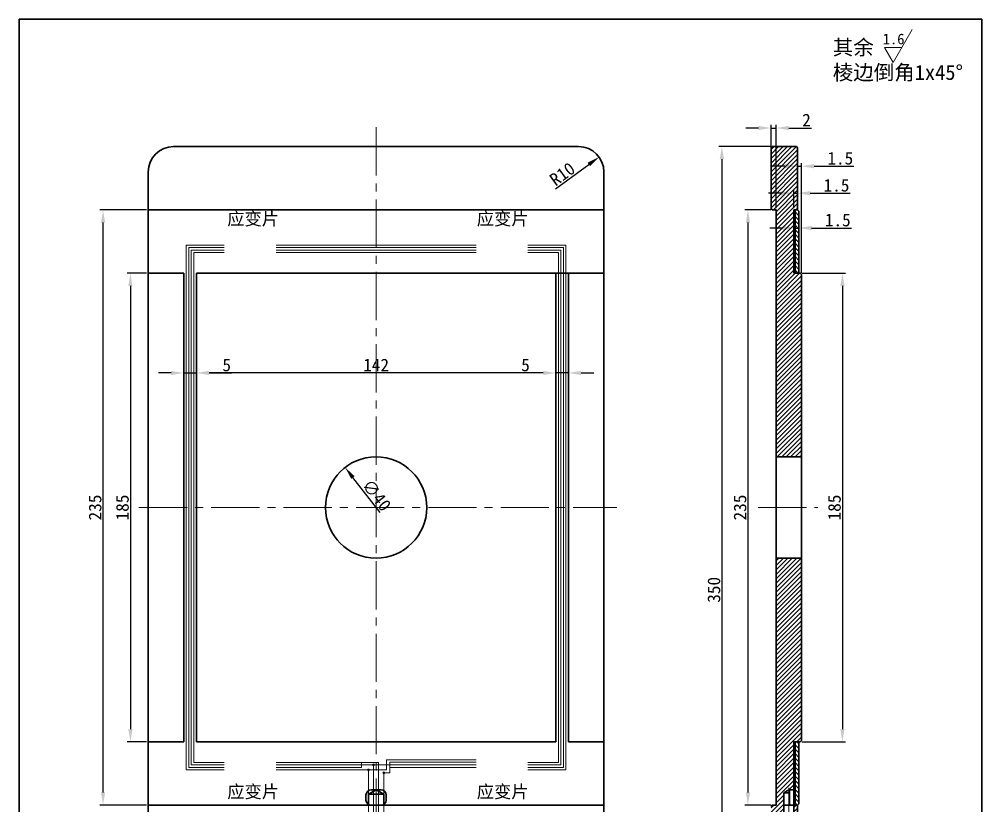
# Model space of a CAD drawing. Header units: inches. Extents: x -20 to 18950, y -1047 to 2551.
# Drawn here: x 14993.4 to 15373.6, y -819.9 to -509.3 of the extents above; entities that cross this region are included whole.
import ezdxf

# ---------------------------------------------------------------- set-up
doc = ezdxf.new("R2010")
doc.units = ezdxf.units.IN
doc.header["$MEASUREMENT"] = 0
doc.header["$PDSIZE"] = -5
doc.linetypes.add('CENTER2', pattern=[28.574999, 19.049999, -3.175, 3.175, -3.175])
doc.layers.get('0').update_dxf_attribs({"lineweight": 30})
doc.layers.get('Defpoints').update_dxf_attribs({"lineweight": 18})
for name, color, linetype, lineweight in [('cen', 1, 'CENTER2', 20), ('dim', 5, 'Continuous', 20), ('hat', 3, 'Continuous', 20), ('text', 6, 'Continuous', 20)]:
    doc.layers.add(name, color=color, linetype=linetype, lineweight=lineweight)
doc.styles.add('1', font='')
doc.styles.get("Standard").update_dxf_attribs({"font": ''})
doc.styles.get('1').set_extended_font_data('宋体')
doc.styles.get('Standard').set_extended_font_data('宋体')
doc.dimstyles.new('ISO-25', dxfattribs={"dimtxt": 5, "dimasz": 5, "dimexe": 1.25, "dimexo": 0.625, "dimtad": 1, "dimdsep": 46, "dimtxsty": 'Standard', "dimcen": 2.5, "dimdle": 10, "dimadec": 0, "dimazin": 0, "dimtfac": 1, "dimtmove": 0, "dimatfit": 3, "dimfxl": 1, "dimtolj": 1, "dimarcsym": 0})

# ---------------------------------------------------------------- blocks, each defined once
blk = doc.blocks.new('*D260')
at = {"layer": 'Defpoints', "color": 0, "transparency": 16777216}
for p in [(15122.14, -686.28), (15146.6, -717.93)]:
    blk.add_point(p, dxfattribs=at)
at = {"layer": 'dim', "color": 0, "linetype": 'Continuous', "lineweight": -2, "transparency": 16777216}
blk.add_line((15135.93, -704.13), (15125.2, -690.24), dxfattribs=at)
at = {"layer": 'dim', "color": 0, "transparency": 16777216}
blk.add_solid([(15125.86, -689.73), (15124.54, -690.75), (15122.14, -686.28)], dxfattribs=at)
at = {"layer": 'dim', "color": 0, "transparency": 16777216, "insert": (15134.57, -697.25), "char_height": 5, "attachment_point": 5, "rotation": 307.6865}
blk.add_mtext('\\A1;∅40', dxfattribs=at)
blk = doc.blocks.new('*D265')
at = {"layer": 'Defpoints', "color": 0, "transparency": 16777216}
for p in [(15290.87, -559.61), (15270.94, -909.61), (15290.87, -909.61)]:
    blk.add_point(p, dxfattribs=at)
at = {"layer": 'dim', "color": 0, "linetype": 'Continuous', "lineweight": -2, "transparency": 16777216}
for p, q in [((15290.25, -559.61), (15269.69, -559.61)), ((15270.94, -564.61), (15270.94, -904.61)), ((15290.25, -909.61), (15269.69, -909.61))]:
    blk.add_line(p, q, dxfattribs=at)
at = {"layer": 'dim', "color": 0, "transparency": 16777216}
for points in [[(15270.11, -564.61), (15271.78, -564.61), (15270.94, -559.61)], [(15270.11, -904.61), (15271.78, -904.61), (15270.94, -909.61)]]:
    blk.add_solid(points, dxfattribs=at)
at = {"layer": 'dim', "color": 0, "transparency": 16777216, "insert": (15267.82, -734.61), "char_height": 5, "attachment_point": 5, "rotation": 90}
blk.add_mtext('\\A1;350', dxfattribs=at)
blk = doc.blocks.new('*D266')
at = {"layer": 'Defpoints', "color": 0, "transparency": 16777216}
for p in [(15290.87, -584.61), (15281.26, -819.61), (15290.87, -819.61)]:
    blk.add_point(p, dxfattribs=at)
at = {"layer": 'dim', "color": 0, "linetype": 'Continuous', "lineweight": -2, "transparency": 16777216}
for p, q in [((15290.25, -584.61), (15280.01, -584.61)), ((15281.26, -589.61), (15281.26, -814.61)), ((15290.25, -819.61), (15280.01, -819.61))]:
    blk.add_line(p, q, dxfattribs=at)
at = {"layer": 'dim', "color": 0, "transparency": 16777216}
for points in [[(15280.43, -589.61), (15282.09, -589.61), (15281.26, -584.61)], [(15280.43, -814.61), (15282.09, -814.61), (15281.26, -819.61)]]:
    blk.add_solid(points, dxfattribs=at)
at = {"layer": 'dim', "color": 0, "transparency": 16777216, "insert": (15278.14, -702.11), "char_height": 5, "attachment_point": 5, "rotation": 90}
blk.add_mtext('\\A1;235', dxfattribs=at)
blk = doc.blocks.new('*D267')
at = {"layer": 'Defpoints', "color": 0, "transparency": 16777216}
for p in [(15063.37, -609.61), (15205.37, -609.61), (15063.37, -648.98)]:
    blk.add_point(p, dxfattribs=at)
at = {"layer": 'dim', "color": 0, "linetype": 'Continuous', "lineweight": -2, "transparency": 16777216}
for p, q in [((15063.37, -610.23), (15063.37, -650.23)), ((15205.37, -610.23), (15205.37, -650.23)), ((15200.37, -648.98), (15068.37, -648.98))]:
    blk.add_line(p, q, dxfattribs=at)
at = {"layer": 'dim', "color": 0, "transparency": 16777216}
for points in [[(15068.37, -648.14), (15068.37, -649.81), (15063.37, -648.98)], [(15200.37, -648.14), (15200.37, -649.81), (15205.37, -648.98)]]:
    blk.add_solid(points, dxfattribs=at)
at = {"layer": 'dim', "color": 0, "transparency": 16777216, "insert": (15134.37, -645.85), "char_height": 5, "attachment_point": 5}
blk.add_mtext('\\A1;142', dxfattribs=at)
blk = doc.blocks.new('*D268')
at = {"layer": 'Defpoints', "color": 0, "transparency": 16777216}
for p in [(15058.37, -609.61), (15063.37, -609.61), (15058.37, -648.98)]:
    blk.add_point(p, dxfattribs=at)
at = {"layer": 'dim', "color": 0, "linetype": 'Continuous', "lineweight": -2, "transparency": 16777216}
for p, q in [((15058.37, -610.23), (15058.37, -650.23)), ((15063.37, -610.23), (15063.37, -650.23)), ((15053.37, -648.98), (15048.37, -648.98)), ((15058.37, -648.98), (15063.37, -648.98)), ((15068.37, -648.98), (15077.33, -648.98))]:
    blk.add_line(p, q, dxfattribs=at)
at = {"layer": 'dim', "color": 0, "transparency": 16777216}
for points in [[(15053.37, -648.14), (15053.37, -649.81), (15058.37, -648.98)], [(15068.37, -648.14), (15068.37, -649.81), (15063.37, -648.98)]]:
    blk.add_solid(points, dxfattribs=at)
at = {"layer": 'dim', "color": 0, "transparency": 16777216, "insert": (15075.35, -645.85), "char_height": 5, "attachment_point": 5}
blk.add_mtext('\\A1;5', dxfattribs=at)
blk = doc.blocks.new('*D259')
at = {"layer": 'Defpoints', "color": 0, "transparency": 16777216}
for p in [(15205.37, -609.61), (15210.37, -609.61), (15205.37, -648.98)]:
    blk.add_point(p, dxfattribs=at)
at = {"layer": 'dim', "color": 0, "linetype": 'Continuous', "lineweight": -2, "transparency": 16777216}
for p, q in [((15205.37, -610.23), (15205.37, -650.23)), ((15210.37, -610.23), (15210.37, -650.23)), ((15200.37, -648.98), (15191.41, -648.98)), ((15210.37, -648.98), (15205.37, -648.98)), ((15215.37, -648.98), (15220.37, -648.98))]:
    blk.add_line(p, q, dxfattribs=at)
at = {"layer": 'dim', "color": 0, "transparency": 16777216}
for points in [[(15200.37, -648.14), (15200.37, -649.81), (15205.37, -648.98)], [(15215.37, -648.14), (15215.37, -649.81), (15210.37, -648.98)]]:
    blk.add_solid(points, dxfattribs=at)
at = {"layer": 'dim', "color": 0, "transparency": 16777216, "insert": (15193.39, -645.85), "char_height": 5, "attachment_point": 5}
blk.add_mtext('\\A1;5', dxfattribs=at)
blk = doc.blocks.new('*D269')
at = {"layer": 'Defpoints', "color": 0, "transparency": 16777216}
for p in [(15301.87, -609.61), (15301.87, -794.61), (15318.57, -794.61)]:
    blk.add_point(p, dxfattribs=at)
at = {"layer": 'dim', "color": 0, "linetype": 'Continuous', "lineweight": -2, "transparency": 16777216}
for p, q in [((15302.5, -609.61), (15319.82, -609.61)), ((15318.57, -614.61), (15318.57, -789.61)), ((15302.5, -794.61), (15319.82, -794.61))]:
    blk.add_line(p, q, dxfattribs=at)
at = {"layer": 'dim', "color": 0, "transparency": 16777216}
for points in [[(15317.74, -614.61), (15319.4, -614.61), (15318.57, -609.61)], [(15317.74, -789.61), (15319.4, -789.61), (15318.57, -794.61)]]:
    blk.add_solid(points, dxfattribs=at)
at = {"layer": 'dim', "color": 0, "transparency": 16777216, "insert": (15315.44, -702.11), "char_height": 5, "attachment_point": 5, "rotation": 90}
blk.add_mtext('\\A1;185', dxfattribs=at)
blk = doc.blocks.new('*D270')
at = {"layer": 'Defpoints', "color": 0, "transparency": 16777216}
for p in [(15026.52, -584.61), (15044.37, -584.61), (15044.37, -819.61)]:
    blk.add_point(p, dxfattribs=at)
at = {"layer": 'dim', "color": 0, "linetype": 'Continuous', "lineweight": -2, "transparency": 16777216}
for p, q in [((15043.74, -584.61), (15025.27, -584.61)), ((15026.52, -814.61), (15026.52, -589.61)), ((15043.74, -819.61), (15025.27, -819.61))]:
    blk.add_line(p, q, dxfattribs=at)
at = {"layer": 'dim', "color": 0, "transparency": 16777216}
for points in [[(15025.68, -589.61), (15027.35, -589.61), (15026.52, -584.61)], [(15025.68, -814.61), (15027.35, -814.61), (15026.52, -819.61)]]:
    blk.add_solid(points, dxfattribs=at)
at = {"layer": 'dim', "color": 0, "transparency": 16777216, "insert": (15023.39, -702.11), "char_height": 5, "attachment_point": 5, "rotation": 90}
blk.add_mtext('\\A1;235', dxfattribs=at)
blk = doc.blocks.new('*D271')
at = {"layer": 'Defpoints', "color": 0, "transparency": 16777216}
for p in [(15044.37, -609.61), (15037.32, -794.61), (15044.37, -794.61)]:
    blk.add_point(p, dxfattribs=at)
at = {"layer": 'dim', "color": 0, "linetype": 'Continuous', "lineweight": -2, "transparency": 16777216}
for p, q in [((15043.74, -609.61), (15036.07, -609.61)), ((15037.32, -614.61), (15037.32, -789.61)), ((15043.74, -794.61), (15036.07, -794.61))]:
    blk.add_line(p, q, dxfattribs=at)
at = {"layer": 'dim', "color": 0, "transparency": 16777216}
for points in [[(15036.48, -614.61), (15038.15, -614.61), (15037.32, -609.61)], [(15036.48, -789.61), (15038.15, -789.61), (15037.32, -794.61)]]:
    blk.add_solid(points, dxfattribs=at)
at = {"layer": 'dim', "color": 0, "transparency": 16777216, "insert": (15034.19, -702.11), "char_height": 5, "attachment_point": 5, "rotation": 90}
blk.add_mtext('\\A1;185', dxfattribs=at)
blk = doc.blocks.new('*D279')
at = {"layer": 'Defpoints', "color": 0, "transparency": 16777216}
for p in [(15222.45, -563.71), (15214.37, -569.61)]:
    blk.add_point(p, dxfattribs=at)
at = {"layer": 'dim', "color": 0, "linetype": 'Continuous', "lineweight": -2, "transparency": 16777216}
blk.add_line((15205.17, -576.32), (15218.41, -566.66), dxfattribs=at)
at = {"layer": 'dim', "color": 0, "transparency": 16777216}
blk.add_solid([(15217.92, -565.99), (15218.9, -567.33), (15222.45, -563.71)], dxfattribs=at)
at = {"layer": 'dim', "color": 0, "transparency": 16777216, "insert": (15207.93, -570.44), "char_height": 5, "attachment_point": 5, "rotation": 36.117}
blk.add_mtext('\\A1;R10', dxfattribs=at)
blk = doc.blocks.new('*D281')
at = {"layer": 'Defpoints', "color": 0, "transparency": 16777216}
for p in [(15300.87, -578.02), (15299.37, -584.61), (15300.87, -584.61)]:
    blk.add_point(p, dxfattribs=at)
at = {"layer": 'dim', "color": 0, "linetype": 'Continuous', "lineweight": -2, "transparency": 16777216}
for p, q in [((15299.37, -583.98), (15299.37, -576.77)), ((15300.87, -583.98), (15300.87, -576.77)), ((15294.37, -578.02), (15289.37, -578.02)), ((15299.37, -578.02), (15300.87, -578.02)), ((15305.87, -578.02), (15321.59, -578.02))]:
    blk.add_line(p, q, dxfattribs=at)
at = {"layer": 'dim', "color": 0, "transparency": 16777216}
for points in [[(15294.37, -577.19), (15294.37, -578.86), (15299.37, -578.02)], [(15305.87, -577.19), (15305.87, -578.86), (15300.87, -578.02)]]:
    blk.add_solid(points, dxfattribs=at)
at = {"layer": 'dim', "color": 0, "transparency": 16777216, "insert": (15316.23, -574.9), "char_height": 5, "attachment_point": 5}
blk.add_mtext('\\A1;1.5', dxfattribs=at)
blk = doc.blocks.new('*D282')
at = {"layer": 'Defpoints', "color": 0, "transparency": 16777216}
for p in [(15302.37, -567.36), (15300.87, -584.61), (15302.37, -610.11)]:
    blk.add_point(p, dxfattribs=at)
at = {"layer": 'dim', "color": 0, "linetype": 'Continuous', "lineweight": -2, "transparency": 16777216}
for p, q in [((15300.87, -583.98), (15300.87, -566.11)), ((15302.37, -609.48), (15302.37, -566.11)), ((15295.87, -567.36), (15290.87, -567.36)), ((15300.87, -567.36), (15302.37, -567.36)), ((15307.37, -567.36), (15323.09, -567.36))]:
    blk.add_line(p, q, dxfattribs=at)
at = {"layer": 'dim', "color": 0, "transparency": 16777216}
for points in [[(15295.87, -566.52), (15295.87, -568.19), (15300.87, -567.36)], [(15307.37, -566.52), (15307.37, -568.19), (15302.37, -567.36)]]:
    blk.add_solid(points, dxfattribs=at)
at = {"layer": 'dim', "color": 0, "transparency": 16777216, "insert": (15317.73, -564.23), "char_height": 5, "attachment_point": 5}
blk.add_mtext('\\A1;1.5', dxfattribs=at)
blk = doc.blocks.new('*D283')
at = {"layer": 'Defpoints', "color": 0, "transparency": 16777216}
for p in [(15292.37, -552.27), (15290.37, -584.11), (15292.37, -584.61)]:
    blk.add_point(p, dxfattribs=at)
at = {"layer": 'dim', "color": 0, "linetype": 'Continuous', "lineweight": -2, "transparency": 16777216}
for p, q in [((15290.37, -583.48), (15290.37, -551.02)), ((15292.37, -583.98), (15292.37, -551.02)), ((15285.37, -552.27), (15280.37, -552.27)), ((15290.37, -552.27), (15292.37, -552.27)), ((15297.37, -552.27), (15306.39, -552.27))]:
    blk.add_line(p, q, dxfattribs=at)
at = {"layer": 'dim', "color": 0, "transparency": 16777216}
for points in [[(15285.37, -551.43), (15285.37, -553.1), (15290.37, -552.27)], [(15297.37, -551.43), (15297.37, -553.1), (15292.37, -552.27)]]:
    blk.add_solid(points, dxfattribs=at)
at = {"layer": 'dim', "color": 0, "transparency": 16777216, "insert": (15304.38, -549.14), "char_height": 5, "attachment_point": 5}
blk.add_mtext('\\A1;2', dxfattribs=at)
blk = doc.blocks.new('*D284')
at = {"layer": 'Defpoints', "color": 0, "transparency": 16777216}
for p in [(15301.37, -591.76), (15299.87, -598.84), (15301.37, -609.61)]:
    blk.add_point(p, dxfattribs=at)
at = {"layer": 'dim', "color": 0, "linetype": 'Continuous', "lineweight": -2, "transparency": 16777216}
for p, q in [((15294.87, -591.76), (15289.87, -591.76)), ((15299.87, -598.21), (15299.87, -590.51)), ((15299.87, -591.76), (15301.37, -591.76)), ((15301.37, -608.98), (15301.37, -590.51)), ((15306.37, -591.76), (15322.09, -591.76))]:
    blk.add_line(p, q, dxfattribs=at)
at = {"layer": 'dim', "color": 0, "transparency": 16777216}
for points in [[(15294.87, -590.92), (15294.87, -592.59), (15299.87, -591.76)], [(15306.37, -590.92), (15306.37, -592.59), (15301.37, -591.76)]]:
    blk.add_solid(points, dxfattribs=at)
at = {"layer": 'dim', "color": 0, "transparency": 16777216, "insert": (15316.73, -588.63), "char_height": 5, "attachment_point": 5}
blk.add_mtext('\\A1;1.5', dxfattribs=at)

msp = doc.modelspace()

# ---------------------------------------------------------------- hatches: boundary and pattern name
at = {"layer": 'dim'}
h = msp.add_hatch(color=3, dxfattribs=at)
h.dxf.hatch_style = 1
h.paths.add_polyline_path([(15299.872, -593.641), (15299.372, -593.641), (15299.372, -605.324), (15299.872, -605.324)])
h = msp.add_hatch(color=3, dxfattribs=at)
h.dxf.hatch_style = 1
h.paths.add_polyline_path([(15299.872, -810.572), (15299.372, -810.572), (15299.372, -798.889), (15299.872, -798.889)])
h = msp.add_hatch(color=3, dxfattribs=at)
h.dxf.hatch_style = 1
h.paths.add_polyline_path([(15131.548, -806.041, -0.3394543), (15131.115, -805.984), (15131.622, -805.477, -0.4931454)])
h.paths.add_polyline_path([(15131.115, -805.984, -0.4931454), (15131.189, -805.42, -0.3394543), (15131.622, -805.477)])
h = msp.add_hatch(color=3, dxfattribs=at)
h.dxf.hatch_style = 1
h.paths.add_polyline_path([(15133.548, -804.041, -0.3394543), (15133.115, -803.984), (15133.622, -803.477, -0.4931454)])
h.paths.add_polyline_path([(15133.115, -803.984, -0.4931454), (15133.189, -803.42, -0.3394543), (15133.622, -803.477)])
h = msp.add_hatch(color=3, dxfattribs=at)
h.dxf.hatch_style = 1
h.paths.add_polyline_path([(15137.548, -807.153, -0.3394543), (15137.115, -807.096), (15137.622, -806.589, -0.4931454)])
h.paths.add_polyline_path([(15137.115, -807.096, -0.4931454), (15137.189, -806.532, -0.3394543), (15137.622, -806.589)])
at = {"layer": 'hat'}
h = msp.add_hatch(dxfattribs=at)
h.set_pattern_fill('ANSI31', color=3, scale=10)
h.set_pattern_definition([(45, (-2675.0312, 0), (-0.88388348, 0.88388348), [])])
h.paths.add_polyline_path([(15290.372, -909.107), (15290.872, -909.607), (15291.872, -909.607), (15291.872, -907.607), (15292.872, -907.607), (15292.872, -889.607), (15293.372, -889.607), (15293.372, -860.761), (15295.372, -859.607), (15295.372, -814.761), (15297.372, -813.607), (15299.372, -813.607), (15299.372, -794.607), (15301.872, -794.607), (15302.372, -794.107), (15302.372, -722.107), (15292.372, -722.107), (15292.372, -819.607), (15290.872, -819.607), (15290.372, -820.107)])
h.paths.add_polyline_path([(15292.872, -907.607), (15293.372, -907.607), (15293.372, -889.607), (15292.872, -889.607)], flags=17)
h.paths.add_polyline_path([(15301.372, -907.607), (15301.872, -907.607), (15301.872, -889.607), (15301.372, -889.607)], flags=17)
h.paths.add_polyline_path([(15304.372, -855.107), (15303.872, -854.607), (15300.872, -854.607), (15300.872, -819.607), (15299.372, -819.607), (15299.372, -859.607), (15301.372, -860.761), (15301.372, -889.607), (15301.872, -889.607), (15301.872, -907.607), (15302.872, -907.607), (15302.872, -909.607), (15303.872, -909.607), (15304.372, -909.107)])
h.paths.add_polyline_path([(15292.372, -682.107), (15302.372, -682.107), (15302.372, -610.107), (15301.872, -609.607), (15299.372, -609.607), (15299.372, -584.607), (15300.872, -584.607), (15300.872, -560.107), (15300.372, -559.607), (15290.872, -559.607), (15290.372, -560.107), (15290.372, -584.107), (15290.872, -584.607), (15292.372, -584.607)])
h = msp.add_hatch(dxfattribs=at)
h.set_pattern_fill('ANSI31', color=3, scale=10, angle=90)
h.set_pattern_definition([(135, (-2675.0312, 0), (-0.88388348, -0.88388348), [])])
h.paths.add_polyline_path([(15301.372, -585.107), (15300.872, -584.607), (15299.872, -584.607), (15299.872, -609.607), (15301.372, -609.607)])
h.paths.add_polyline_path([(15301.372, -794.607), (15299.872, -794.607), (15299.872, -813.607), (15301.372, -813.607)])
h.paths.add_polyline_path([(15301.372, -813.607), (15299.872, -813.607), (15299.872, -819.607), (15300.872, -819.607), (15301.372, -819.107)])

# ---------------------------------------------------------------- linework, layer by layer
for p, q in [((15373.601, -509.328), (14993.414, -509.328)), ((14993.414, -509.328), (14993.414, -1046.966)), ((15373.601, -1046.966), (15373.601, -509.328)), ((15054.369, -559.607), (15214.369, -559.607)), ((15290.372, -560.107), (15290.872, -559.607)), ((15290.372, -560.107), (15290.372, -584.107)), ((15290.872, -559.607), (15300.372, -559.607)), ((15300.372, -559.607), (15300.872, -560.107)), ((15300.872, -560.107), (15300.872, -584.607)), ((15044.369, -569.607), (15044.369, -834.607)), ((15224.369, -569.607), (15224.369, -834.607)), ((15044.369, -584.607), (15224.369, -584.607)), ((15290.372, -584.107), (15290.872, -584.607)), ((15292.372, -584.607), (15290.872, -584.607)), ((15292.372, -584.607), (15292.372, -819.607)), ((15299.372, -584.607), (15299.372, -609.607)), ((15299.372, -584.607), (15300.872, -584.607)), ((15299.872, -584.607), (15299.872, -609.607)), ((15300.872, -584.607), (15301.372, -585.107)), ((15301.372, -585.107), (15301.372, -609.607)), ((15299.372, -593.641), (15299.872, -593.641)), ((15299.372, -605.324), (15299.872, -605.324)), ((15044.369, -609.607), (15058.369, -609.607)), ((15058.369, -609.607), (15058.369, -794.607)), ((15063.369, -609.607), (15224.369, -609.607)), ((15063.369, -609.607), (15063.369, -794.607)), ((15205.369, -609.607), (15205.369, -794.607)), ((15210.369, -609.607), (15210.369, -794.607)), ((15299.372, -609.607), (15301.872, -609.607)), ((15301.872, -609.607), (15302.372, -610.107)), ((15302.372, -610.107), (15302.372, -794.107)), ((15292.372, -682.107), (15302.372, -682.107)), ((15292.372, -722.107), (15302.372, -722.107)), ((15301.872, -794.607), (15302.372, -794.107)), ((15044.369, -794.607), (15058.369, -794.607)), ((15063.369, -794.607), (15205.369, -794.607)), ((15210.369, -794.607), (15224.369, -794.607)), ((15299.372, -819.607), (15299.372, -794.607)), ((15299.372, -794.607), (15301.872, -794.607)), ((15299.872, -819.607), (15299.872, -794.607)), ((15301.372, -819.107), (15301.372, -794.607)), ((15299.372, -798.889), (15299.872, -798.889)), ((15299.372, -810.572), (15299.872, -810.572)), ((15130.369, -817.607), (15130.369, -815.607)), ((15134.369, -813.607), (15131.369, -815.339)), ((15131.369, -815.339), (15137.369, -815.339)), ((15131.369, -815.339), (15131.369, -819.339)), ((15132.369, -813.607), (15136.369, -813.607)), ((15134.369, -813.607), (15137.369, -815.339)), ((15137.369, -815.339), (15137.369, -819.339)), ((15138.369, -817.607), (15138.369, -815.607)), ((15297.372, -813.607), (15295.372, -814.761)), ((15295.372, -814.761), (15297.372, -814.761)), ((15295.372, -859.607), (15295.372, -814.761)), ((15297.372, -813.607), (15299.372, -813.607)), ((15297.622, -813.607), (15297.622, -819.607)), ((15044.369, -819.607), (15134.369, -819.607)), ((15134.369, -819.607), (15224.369, -819.607)), ((15290.372, -820.107), (15290.872, -819.607)), ((15290.872, -819.607), (15292.372, -819.607)), ((15295.372, -819.607), (15300.872, -819.607)), ((15299.372, -819.607), (15300.872, -819.607)), ((15299.372, -859.607), (15299.372, -819.607)), ((15300.872, -819.607), (15301.372, -819.107)), ((15300.872, -819.607), (15300.872, -854.607))]:
    msp.add_line(p, q)
msp.add_circle((15134.369, -702.107), 20)
for centre, radius, start, end in [((15054.369, -569.607), 10, 90, 180), ((15214.369, -569.607), 10, 0, 90), ((15132.369, -815.607), 2, 90, 180), ((15136.369, -815.607), 2, 360, 90), ((15132.369, -817.607), 2, 180, 270), ((15136.369, -817.607), 2, 270, 360)]:
    msp.add_arc(centre, radius, start, end)
at = {"layer": 'cen'}
for p, q in [((15134.369, -551.906), (15134.369, -914.415)), ((15040.706, -702.107), (15229.507, -702.107)), ((15285.286, -702.107), (15308.827, -702.107)), ((15297.372, -812.759), (15297.372, -909.607))]:
    msp.add_line(p, q, dxfattribs=at)
at = {"layer": 'dim'}
for p, q in [((15074.369, -598.483), (15059.369, -598.483)), ((15059.369, -598.483), (15059.369, -805.73)), ((15074.369, -599.483), (15060.369, -599.483)), ((15060.369, -599.483), (15060.369, -804.73)), ((15074.369, -600.483), (15061.369, -600.483)), ((15061.369, -600.483), (15061.369, -803.73)), ((15157.241, -598.483), (15094.864, -598.483)), ((15157.241, -599.483), (15094.864, -599.483)), ((15157.241, -600.483), (15094.864, -600.483)), ((15111.497, -598.483), (15173.873, -598.483)), ((15111.497, -599.483), (15173.873, -599.483)), ((15111.497, -600.483), (15173.873, -600.483)), ((15194.369, -598.483), (15209.369, -598.483)), ((15194.369, -599.483), (15208.369, -599.483)), ((15194.369, -600.483), (15207.369, -600.483)), ((15207.369, -600.483), (15207.369, -803.73)), ((15208.369, -599.483), (15208.369, -804.73)), ((15209.369, -598.483), (15209.369, -805.73)), ((15074.369, -601.483), (15062.369, -601.483)), ((15062.369, -601.483), (15062.369, -802.73)), ((15157.241, -601.483), (15094.864, -601.483)), ((15111.497, -601.483), (15173.873, -601.483)), ((15194.369, -601.483), (15206.369, -601.483)), ((15206.369, -601.483), (15206.369, -802.73)), ((15155.846, -801.685), (15138.53, -801.685)), ((15138.53, -801.685), (15173.873, -801.685)), ((15138.53, -805.73), (15138.53, -801.685)), ((15074.369, -805.73), (15059.369, -805.73)), ((15074.369, -804.73), (15060.369, -804.73)), ((15074.369, -803.73), (15061.369, -803.73)), ((15074.369, -802.73), (15062.369, -802.73)), ((15135.369, -802.73), (15094.864, -802.73)), ((15129.568, -803.73), (15094.864, -803.73)), ((15128.599, -804.73), (15094.864, -804.73)), ((15130.369, -805.73), (15094.864, -805.73)), ((15111.497, -802.73), (15135.369, -802.73)), ((15128.599, -804.73), (15128.599, -802.73)), ((15129.568, -803.73), (15139.149, -803.73)), ((15130.369, -805.73), (15138.53, -805.73)), ((15133.369, -889.582), (15133.369, -803.531)), ((15135.369, -889.582), (15135.369, -802.73)), ((15139.149, -803.73), (15173.873, -803.73)), ((15139.773, -802.685), (15173.873, -802.685)), ((15139.773, -802.685), (15139.773, -806.842)), ((15139.773, -804.726), (15173.873, -804.726)), ((15155.846, -802.685), (15152.974, -802.685)), ((15194.369, -802.73), (15206.369, -802.73)), ((15194.369, -803.73), (15207.369, -803.73)), ((15194.369, -804.73), (15208.369, -804.73)), ((15194.369, -805.73), (15209.369, -805.73)), ((15131.369, -889.582), (15131.369, -806.089)), ((15137.369, -889.582), (15137.369, -807.201)), ((15139.773, -806.842), (15137.727, -806.842))]:
    msp.add_line(p, q, dxfattribs=at)
for centre in [(15131.369, -805.73), (15133.369, -803.73), (15137.369, -806.842)]:
    msp.add_circle(centre, 0.358, dxfattribs=at)
at = {"layer": 'text'}
for p, q in [((15338.569, -526.377), (15346.113, -513.31)), ((15335.182, -520.51), (15338.569, -526.377))]:
    msp.add_line(p, q, dxfattribs=at)
at = {"layer": 'text', "ltscale": 0.3}
msp.add_line((15335.182, -520.51), (15341.956, -520.51), dxfattribs=at)

# ---------------------------------------------------------------- texts
at = {"layer": 'dim', "char_height": 5, "attachment_point": 1, "style": '1'}
for insert in [(15075.582, -585.617), (15174.134, -585.617), (15075.582, -811.792), (15174.134, -811.792)]:
    msp.add_mtext_dynamic_manual_height_columns('应变片', width=22.22046, gutter_width=1, heights=[0], dxfattribs=dict(at, insert=insert))
at = {"layer": 'text', "attachment_point": 1}
for s, insert, char_height, width in [('{\\fSimSun|b0|i0|c134|p2;其余\\fￋￎￌ￥|b0|i0|c134|p2;\\P\\fSimSun|b0|i0|c134|p2;棱边倒角}1x45°', (15314.765, -517.461), 5.92764, 58.44431), ('1.6', (15334.454, -514.991), 4.234, 8.25568)]:
    msp.add_mtext(s, dxfattribs=dict(at, insert=insert, char_height=char_height, width=width))

# ---------------------------------------------------------------- dimensions: what is measured, and where the dimension line sits
at = {"layer": 'dim'}
for base, p1, p2, picture, middle in [((15292.372, -552.266), (15290.372, -584.107), (15292.372, -584.607), '*D283', (15304.38, -552.266)), ((15302.372, -567.358), (15300.872, -584.607), (15302.372, -610.107), '*D282', (15317.731, -567.358)), ((15058.369, -648.977), (15063.369, -609.607), (15058.369, -609.607), '*D268', (15075.348, -648.977)), ((15205.369, -648.977), (15210.369, -609.607), (15205.369, -609.607), '*D259', (15193.389, -648.977))]:
    dim = msp.add_linear_dim(base=base, p1=p1, p2=p2, dimstyle='ISO-25', dxfattribs=at)
    dim.commit()
    dim.dimension.update_dxf_attribs({"geometry": picture, "text_midpoint": middle, "dimtype": 160})
for base, p1, p2, picture, middle in [((15270.943, -909.607), (15290.872, -559.607), (15290.872, -909.607), '*D265', (15270.943, -734.607)), ((15026.516, -584.607), (15044.369, -819.607), (15044.369, -584.607), '*D270', (15026.516, -702.107)), ((15281.261, -819.607), (15290.872, -584.607), (15290.872, -819.607), '*D266', (15281.261, -702.107)), ((15318.57, -794.607), (15301.872, -609.607), (15301.872, -794.607), '*D269', (15318.57, -702.107))]:
    dim = msp.add_linear_dim(base=base, p1=p1, p2=p2, angle=90, dimstyle='ISO-25', dxfattribs=at)
    dim.commit()
    dim.dimension.update_dxf_attribs({"geometry": picture, "text_midpoint": middle, "dimtype": 160})
dim = msp.add_radius_dim(center=(15214.369, -569.607), mpoint=(15222.447, -563.712), dimstyle='ISO-25', dxfattribs=at)
dim.commit()
dim.dimension.update_dxf_attribs({"geometry": '*D279', "text_midpoint": (15209.768, -572.963), "dimtype": 164})
for base, p1, p2, picture, middle in [((15300.872, -578.024), (15299.372, -584.607), (15300.872, -584.607), '*D281', (15316.231, -574.899)), ((15301.372, -591.757), (15299.872, -598.839), (15301.372, -609.607), '*D284', (15316.731, -588.632)), ((15063.369, -648.977), (15205.369, -609.607), (15063.369, -609.607), '*D267', (15134.369, -645.852))]:
    dim = msp.add_linear_dim(base=base, p1=p1, p2=p2, dimstyle='ISO-25', dxfattribs=at)
    dim.commit()
    dim.dimension.update_dxf_attribs({"geometry": picture, "text_midpoint": middle})
dim = msp.add_linear_dim(base=(15037.317, -794.607), p1=(15044.369, -609.607), p2=(15044.369, -794.607), angle=90, dimstyle='ISO-25', dxfattribs=at)
dim.commit()
dim.dimension.update_dxf_attribs({"geometry": '*D271', "text_midpoint": (15034.192, -702.107)})
dim = msp.add_diameter_dim_2p(p1=(15146.595, -717.934), p2=(15122.142, -686.279), dimstyle='ISO-25', dxfattribs=at)
dim.commit()
dim.dimension.update_dxf_attribs({"geometry": '*D260', "text_midpoint": (15132.095, -699.163), "dimtype": 163})

doc.saveas('drawing.dxf')
